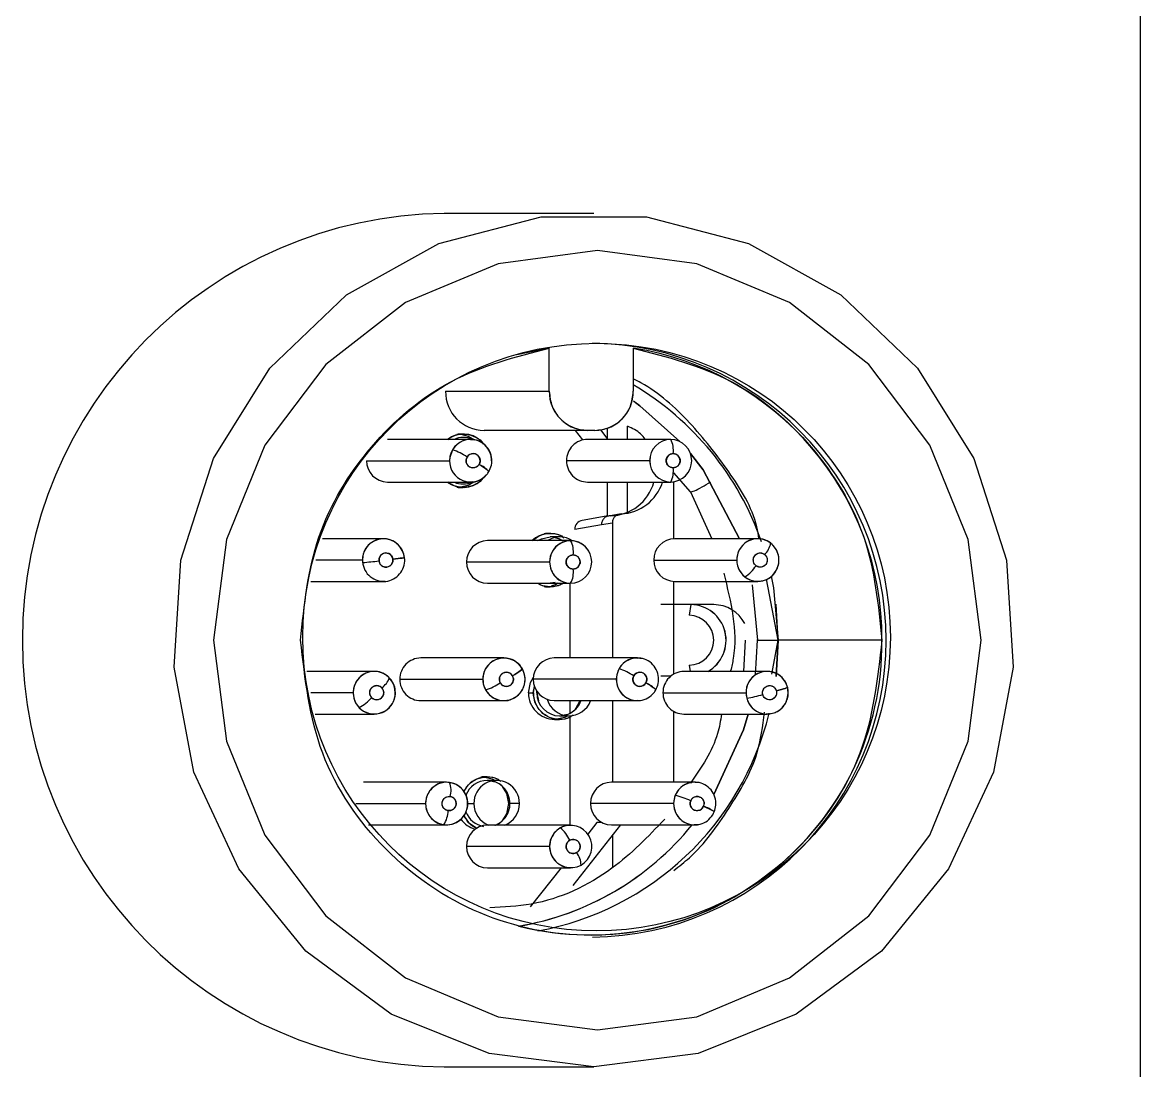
# Model space of a CAD drawing. Header units: millimetres. Extents: x 10 to 584, y 10 to 410.
# Drawn here: x 259.725 to 260.773, y 77.19 to 78.172 of the extents above; entities that cross this region are included whole.
import ezdxf

# ---------------------------------------------------------------- set-up
doc = ezdxf.new("R2010")
doc.units = ezdxf.units.MM

msp = doc.modelspace()

# ---------------------------------------------------------------- linework, layer by layer
at = {"color": 7, "linetype": 'Continuous', "lineweight": 25}
for p, q in [((260.77311, 77.04991), (260.77311, 79.47006)), ((260.26047, 77.99332), (260.12039, 77.99332)), ((260.21881, 77.86708), (260.18829, 77.86072)), ((260.21446, 77.86708), (260.21881, 77.86708)), ((260.21881, 77.82665), (260.21881, 77.86708)), ((260.2976, 77.86708), (260.2976, 77.82665)), ((260.12157, 77.82665), (260.21881, 77.82665)), ((260.13229, 77.78655), (260.13351, 77.78659)), ((260.13814, 77.78659), (260.13351, 77.78659)), ((260.25492, 77.78998), (260.15768, 77.78998)), ((260.24306, 77.78998), (260.25012, 77.78103)), ((260.26149, 77.78998), (260.25492, 77.78998)), ((260.27399, 77.78159), (260.26703, 77.79042)), ((260.14511, 77.78159), (260.06721, 77.78159)), ((260.15659, 77.77813), (260.1556, 77.77921)), ((260.33263, 77.78159), (260.25472, 77.78159)), ((260.04751, 77.76159), (260.12542, 77.76159)), ((260.31293, 77.76159), (260.23502, 77.76159)), ((260.06721, 77.74159), (260.14511, 77.74159)), ((260.1556, 77.74396), (260.15734, 77.74593)), ((260.25472, 77.74159), (260.33263, 77.74159)), ((260.3512, 77.73236), (260.33572, 77.75033)), ((260.33572, 77.68846), (260.33572, 77.74183)), ((260.13351, 77.73659), (260.1323, 77.73662)), ((260.13351, 77.73659), (260.13814, 77.73659)), ((260.3512, 77.73236), (260.37127, 77.68847)), ((260.27229, 77.70946), (260.2498, 77.70569)), ((260.27484, 77.70989), (260.27229, 77.70946)), ((260.28617, 77.71176), (260.27605, 77.70999)), ((260.26767, 77.70132), (260.24276, 77.69714)), ((260.27795, 77.70309), (260.26767, 77.70132)), ((260.27795, 77.70309), (260.27795, 77.57665)), ((260.06345, 77.68847), (260.00635, 77.68847)), ((260.21397, 77.69344), (260.21518, 77.69347)), ((260.21981, 77.69347), (260.21518, 77.69347)), ((260.22872, 77.69014), (260.21981, 77.69014)), ((260.41429, 77.68847), (260.33638, 77.68847)), ((260.23887, 77.68665), (260.16096, 77.68665)), ((260.04375, 77.66847), (260.00002, 77.66847)), ((260.31669, 77.66847), (260.3946, 77.66847)), ((260.39463, 77.66847), (260.3946, 77.66847)), ((260.14126, 77.66665), (260.21918, 77.66665)), ((259.99527, 77.64847), (260.06345, 77.64847)), ((260.05942, 77.6489), (260.06509, 77.64854)), ((260.16096, 77.64665), (260.23887, 77.64665)), ((260.22426, 77.64728), (260.21981, 77.6468)), ((260.23801, 77.64665), (260.23801, 77.57665)), ((260.33572, 77.56169), (260.33572, 77.64848)), ((260.33638, 77.64847), (260.41429, 77.64847)), ((260.43334, 77.59332), (260.42258, 77.6506)), ((260.21518, 77.64347), (260.21398, 77.6435)), ((260.21518, 77.64347), (260.21981, 77.64347)), ((260.40911, 77.64519), (260.41403, 77.59332)), ((260.34478, 77.62665), (260.32336, 77.62665)), ((260.37305, 77.62665), (260.34478, 77.62665)), ((260.35164, 77.62665), (260.3499, 77.61665)), ((260.43334, 77.59332), (260.43137, 77.62721)), ((260.40245, 77.59332), (260.4009, 77.56409)), ((260.4121, 77.56076), (260.41403, 77.59332)), ((260.41403, 77.59332), (260.41324, 77.59332)), ((260.41403, 77.59332), (260.43334, 77.59332)), ((260.42734, 77.56142), (260.43334, 77.59332)), ((260.43342, 77.59332), (260.43137, 77.55939)), ((260.43137, 77.55942), (260.43334, 77.59332)), ((260.53067, 77.59332), (260.43342, 77.59332)), ((260.17633, 77.57665), (260.09842, 77.57665)), ((260.17786, 77.5764), (260.17635, 77.57665)), ((260.30141, 77.57665), (260.22351, 77.57665)), ((260.05475, 77.56409), (259.99146, 77.56409)), ((260.42299, 77.56409), (260.34508, 77.56409)), ((260.3499, 77.56998), (260.35092, 77.56409)), ((260.42523, 77.56386), (260.42348, 77.56409)), ((260.07872, 77.55665), (260.15663, 77.55665)), ((260.28172, 77.55665), (260.20381, 77.55665)), ((260.32336, 77.55998), (260.33312, 77.55998)), ((260.03505, 77.54409), (259.99538, 77.54409)), ((260.03505, 77.54409), (260.03525, 77.54409)), ((260.19926, 77.54409), (260.20389, 77.54409)), ((260.20463, 77.55019), (260.20389, 77.54409)), ((260.20389, 77.54409), (260.20502, 77.54987)), ((260.20717, 77.54409), (260.20723, 77.5457)), ((260.20748, 77.54567), (260.20717, 77.54409)), ((260.20717, 77.54409), (260.20817, 77.54409)), ((260.20717, 77.54409), (260.20868, 77.53641)), ((260.32539, 77.54409), (260.4033, 77.54409)), ((260.09842, 77.53665), (260.17633, 77.53665)), ((260.22351, 77.53665), (260.30141, 77.53665)), ((260.23801, 77.53665), (260.23801, 77.52499)), ((260.27795, 77.53665), (260.27795, 77.46019)), ((259.9993, 77.52409), (260.05475, 77.52409)), ((260.22851, 77.52243), (260.23742, 77.52243)), ((260.23801, 77.52104), (260.23801, 77.41999)), ((260.33572, 77.46019), (260.33572, 77.5265)), ((260.34508, 77.52409), (260.42299, 77.52409)), ((260.22388, 77.5191), (260.22851, 77.5191)), ((260.12264, 77.46019), (260.04472, 77.46019)), ((260.12583, 77.45975), (260.12151, 77.46016)), ((260.15482, 77.46517), (260.15599, 77.46519)), ((260.16062, 77.46519), (260.15599, 77.46519)), ((260.16954, 77.46186), (260.16062, 77.46186)), ((260.35511, 77.46019), (260.2772, 77.46019)), ((260.03757, 77.44019), (260.10294, 77.44019)), ((260.1032, 77.44019), (260.10294, 77.44019)), ((260.14233, 77.44019), (260.1482, 77.44019)), ((260.18196, 77.44019), (260.18061, 77.44019)), ((260.19087, 77.44019), (260.18196, 77.44019)), ((260.33541, 77.44019), (260.2575, 77.44019)), ((260.04931, 77.42019), (260.12264, 77.42019)), ((260.23887, 77.41999), (260.16096, 77.41999)), ((260.24116, 77.3634), (260.28593, 77.42019)), ((260.26345, 77.4225), (260.25488, 77.41164)), ((260.268, 77.4225), (260.26345, 77.4225)), ((260.2772, 77.42019), (260.35511, 77.42019)), ((260.27795, 77.41006), (260.27795, 77.37986)), ((260.21918, 77.39999), (260.14126, 77.39999)), ((260.16096, 77.37998), (260.23887, 77.37998)), ((260.22992, 77.37998), (260.20102, 77.34332)), ((260.12039, 77.19332), (260.26047, 77.19332))]:
    msp.add_line(p, q, dxfattribs=at)
at = {"color": 59, "linetype": 'Continuous', "lineweight": 25}
for p, q in [((260.29225, 77.78159), (260.29225, 77.79391)), ((260.27305, 77.79191), (260.27305, 77.78279)), ((260.27305, 77.74159), (260.27305, 77.70959)), ((260.29225, 77.71332), (260.29225, 77.74159)), ((260.23821, 77.64665), (260.23821, 77.57665)), ((260.23821, 77.53665), (260.23821, 77.52512)), ((260.23821, 77.52111), (260.23821, 77.41999))]:
    msp.add_line(p, q, dxfattribs=at)
at = {"color": 7, "linetype": 'Continuous', "lineweight": 25, "flags": 128}
for points in [[(260.26047, 77.19332), (260.1625, 77.20589), (260.07069, 77.2428), (259.99081, 77.30173), (259.92787, 77.37899), (259.88582, 77.46971), (259.86732, 77.5682), (259.87352, 77.66827), (259.90403, 77.76363), (259.95695, 77.84829), (260.02893, 77.91693), (260.11545, 77.96523), (260.2111, 77.99016), (260.30984, 77.99016), (260.40548, 77.96523), (260.49201, 77.91693), (260.56399, 77.84829), (260.6169, 77.76363), (260.64741, 77.66827), (260.65361, 77.5682), (260.63511, 77.46971), (260.59307, 77.37899), (260.53013, 77.30173), (260.45024, 77.2428), (260.35843, 77.20589), (260.26047, 77.19332)], [(260.62375, 77.59332), (260.61149, 77.68788), (260.57554, 77.776), (260.51836, 77.85167), (260.44384, 77.90973), (260.35707, 77.94623), (260.26394, 77.95868), (260.17081, 77.94623), (260.08404, 77.90973), (260.00952, 77.85167), (259.95234, 77.776), (259.91639, 77.68788), (259.90413, 77.59332), (259.91639, 77.49875), (259.95234, 77.41064), (260.00952, 77.33497), (260.08404, 77.27691), (260.17081, 77.24041), (260.26394, 77.22796), (260.35707, 77.24041), (260.44384, 77.27691), (260.51836, 77.33497), (260.57554, 77.41064), (260.61149, 77.49875), (260.62375, 77.59332)], [(260.34127, 77.77956), (260.30375, 77.8131), (260.29777, 77.81739)], [(260.29796, 77.81725), (260.30375, 77.8131), (260.34127, 77.77956)], [(260.13608, 77.78645), (260.14293, 77.78468), (260.14881, 77.78117)], [(260.12823, 77.77189), (260.12564, 77.76454), (260.12542, 77.76159)], [(260.35121, 77.76822), (260.36293, 77.753), (260.39708, 77.68847)], [(260.39708, 77.68847), (260.36293, 77.753), (260.35121, 77.76822)], [(260.15306, 77.75815), (260.15521, 77.75681), (260.15719, 77.75552), (260.15892, 77.75434), (260.16034, 77.7533), (260.16139, 77.75244), (260.16203, 77.75181), (260.16223, 77.75142), (260.162, 77.75128)], [(260.14814, 77.74148), (260.14293, 77.73849), (260.13568, 77.73668)], [(260.2082, 77.68665), (260.21164, 77.68849), (260.21981, 77.69014)], [(260.22426, 77.68966), (260.22797, 77.68849), (260.23141, 77.68665)], [(260.07229, 77.66924), (260.07479, 77.66954), (260.0771, 77.66983), (260.07914, 77.67009), (260.08083, 77.67033), (260.0821, 77.67052), (260.08291, 77.67066), (260.08321, 77.67075), (260.08301, 77.67078)], [(260.08301, 77.67078), (260.08321, 77.67075), (260.08291, 77.67066), (260.0821, 77.67052), (260.08083, 77.67033), (260.07914, 77.67009), (260.0771, 77.66983), (260.07479, 77.66954), (260.07229, 77.66924)], [(260.22719, 77.64665), (260.2246, 77.64537), (260.22096, 77.64417)], [(260.42693, 77.65335), (260.42911, 77.64236), (260.43342, 77.59332)], [(260.19338, 77.56665), (260.19362, 77.56652), (260.1934, 77.56614), (260.19275, 77.56553), (260.19169, 77.5647), (260.19026, 77.56369), (260.1885, 77.56254), (260.1865, 77.56128), (260.18433, 77.55998)], [(260.18433, 77.55998), (260.1865, 77.56128), (260.1885, 77.56254), (260.19026, 77.56369), (260.19169, 77.5647), (260.19275, 77.56553), (260.1934, 77.56614), (260.19362, 77.56652), (260.19338, 77.56665)], [(260.19926, 77.54409), (260.20113, 77.55366), (260.20392, 77.55874)], [(260.30942, 77.55332), (260.31159, 77.55202), (260.31359, 77.55077), (260.31534, 77.54961), (260.31678, 77.5486), (260.31784, 77.54777), (260.31849, 77.54716), (260.31871, 77.54678), (260.31847, 77.54665)], [(260.43166, 77.54579), (260.43409, 77.54645), (260.43634, 77.54709), (260.43832, 77.54768), (260.43996, 77.54819), (260.44119, 77.54862), (260.44196, 77.54893), (260.44225, 77.54912), (260.44204, 77.54919)], [(260.44204, 77.54919), (260.44225, 77.54912), (260.44196, 77.54893), (260.44119, 77.54862), (260.43996, 77.54819), (260.43832, 77.54768), (260.43634, 77.54709), (260.43409, 77.54645), (260.43166, 77.54579)], [(260.24738, 77.53665), (260.24662, 77.53453), (260.24235, 77.52757)], [(260.23616, 77.52243), (260.2333, 77.521), (260.22604, 77.51919)], [(260.37295, 77.44866), (260.40094, 77.50937), (260.4052, 77.52409)], [(260.4052, 77.52409), (260.40094, 77.50937), (260.37295, 77.44866)], [(260.15856, 77.46506), (260.16541, 77.46329), (260.16807, 77.46197)], [(260.17481, 77.45631), (260.17874, 77.44976), (260.18061, 77.44019)], [(260.18061, 77.44019), (260.17874, 77.43063), (260.17447, 77.42367)], [(260.36347, 77.4376), (260.36579, 77.43659), (260.36792, 77.43562), (260.3698, 77.43472), (260.37135, 77.43394), (260.3725, 77.43329), (260.37322, 77.43281), (260.37347, 77.43252), (260.37325, 77.43242)], [(260.13878, 77.42866), (260.14321, 77.42252), (260.15094, 77.4172)]]:
    msp.add_lwpolyline(points, dxfattribs=at)
at = {"color": 7, "linetype": 'Continuous', "lineweight": 25}
msp.add_circle((260.26313, 77.59624), 0.27541, dxfattribs=at)
for centre, radius, start, end in [((260.12499, 77.59332), 0.40003, 90.65927, 269.34073), ((260.2562, 77.59332), 0.27835, 270.63987, 89.36013), ((260.25534, 77.595), 0.27533, 359.64846, 81.1719), ((260.15796, 77.82638), 0.03639, 179.56598, 269.55185), ((260.25521, 77.82638), 0.03639, 179.56598, 269.55185), ((260.2612, 77.82638), 0.03639, 270.44815, 0.43402), ((260.15709, 77.59515), 0.27597, 19.15156, 59.3941), ((260.13814, 77.76223), 0.02435, 47.41816, 127.35424), ((260.14511, 77.76184), 0.01969, 1.2442, 180.72126), ((260.14515, 77.76188), 0.01966, 359.15043, 149.39823), ((260.25487, 77.76174), 0.01985, 90.43662, 180.44091), ((260.33287, 77.76159), 0.02, 90.70152, 269.29848), ((260.33278, 77.76174), 0.01985, 90.43988, 180.43187), ((260.31399, 77.77148), 0.0212, 351.23019, 28.46323), ((260.33238, 77.76159), 0.02, 270.7073, 89.2927), ((260.06736, 77.76144), 0.01985, 179.56813, 269.56012), ((260.14508, 77.76128), 0.01966, 179.10526, 318.41132), ((260.10803, 77.71513), 0.06025, 55.90961, 70.4113), ((260.14741, 77.76155), 0.00659, 148.27933, 328.94912), ((260.14745, 77.76162), 0.00659, 328.27933, 148.94912), ((260.25487, 77.76143), 0.01985, 179.55909, 269.56338), ((260.33278, 77.76144), 0.01985, 179.56813, 269.56012), ((260.33502, 77.76159), 0.00667, 90.69037, 269.30963), ((260.33486, 77.76159), 0.00667, 270.69037, 89.30963), ((260.14145, 77.73293), 0.02776, 41.59591, 65.29527), ((260.31402, 77.75169), 0.02117, 331.5163, 8.78452), ((260.13815, 77.76093), 0.02434, 232.61959, 312.60735), ((260.14509, 77.76115), 0.01956, 263.68594, 314.57194), ((260.25127, 77.6973), 0.00851, 99.94046, 181.08008), ((260.06342, 77.66871), 0.0197, 6.03738, 187.41133), ((260.06344, 77.66872), 0.01969, 3.79384, 180.74207), ((260.2198, 77.66914), 0.02433, 61.33907, 133.95464), ((260.22872, 77.66904), 0.02109, 56.1247, 123.38809), ((260.33654, 77.66861), 0.01986, 90.46267, 180.42046), ((260.41429, 77.66871), 0.0197, 359.2873, 180.7127), ((260.16112, 77.6668), 0.01986, 90.46372, 180.42519), ((260.23912, 77.66665), 0.02, 90.71076, 269.28924), ((260.23887, 77.66689), 0.0197, 359.2873, 180.7127), ((260.22026, 77.67655), 0.02118, 351.2109, 28.48252), ((260.23862, 77.66665), 0.02, 270.71076, 89.28924), ((260.40928, 77.68669), 0.0172, 311.22181, 352.06747), ((260.06356, 77.66828), 0.01981, 179.46186, 270.97484), ((260.02382, 77.94405), 0.27861, 274.13066, 277.30521), ((260.06576, 77.66855), 0.00657, 6.03659, 187.41144), ((260.06577, 77.66839), 0.00657, 186.03723, 7.4108), ((260.24127, 77.66665), 0.00667, 90.70192, 269.29808), ((260.24111, 77.66665), 0.00667, 270.68459, 89.31541), ((260.33654, 77.66832), 0.01985, 179.56813, 269.56012), ((260.41429, 77.66823), 0.0197, 179.29109, 0.70891), ((260.16111, 77.6665), 0.01985, 179.56816, 269.55431), ((260.23902, 77.6665), 0.01985, 179.5567, 269.56577), ((260.22026, 77.65675), 0.02118, 331.51748, 8.7891), ((260.38251, 77.6823), 0.03565, 303.67168, 327.59231), ((260.21981, 77.66778), 0.02431, 240.38396, 298.67379), ((260.3512, 77.59327), 0.03339, 299.08629, 89.24808), ((260.35112, 77.59325), 0.0334, 299.20945, 89.12492), ((260.37294, 77.59387), 0.03278, 27.5383, 89.80731), ((260.34961, 77.59332), 0.02334, 270.70932, 89.29068), ((260.25724, 77.5905), 0.27344, 255.86052, 0.59078), ((260.09857, 77.5568), 0.01985, 90.43662, 180.44091), ((260.17627, 77.55676), 0.01977, 30.03433, 210.73505), ((260.17629, 77.55694), 0.01967, 19.18043, 180.83349), ((260.22366, 77.5568), 0.01985, 90.43988, 180.43187), ((260.30153, 77.55683), 0.01981, 85.06888, 180.51495), ((260.30144, 77.55704), 0.0196, 80.71151, 150.64651), ((260.0549, 77.54424), 0.01985, 90.44569, 180.43184), ((260.05452, 77.54421), 0.01993, 359.65911, 73.78114), ((260.17639, 77.55655), 0.01977, 210.03433, 30.73505), ((260.17862, 77.55669), 0.00659, 30.03181, 210.73466), ((260.30163, 77.55662), 0.01997, 149.86073, 270.05392), ((260.26414, 77.50777), 0.06225, 57.0028, 71.05082), ((260.30375, 77.55669), 0.00659, 329.25287, 149.97192), ((260.34523, 77.54425), 0.01985, 90.43423, 180.4433), ((260.42294, 77.54431), 0.01972, 36.12892, 195.62107), ((260.42299, 77.54434), 0.0197, 359.29666, 180.70334), ((260.05475, 77.54409), 0.01984, 224.6657, 44.70963), ((260.05217, 77.56342), 0.01753, 303.20738, 342.17293), ((260.09857, 77.5565), 0.01985, 179.55909, 269.56338), ((260.17641, 77.55644), 0.01978, 179.39071, 275.57082), ((260.13907, 77.60549), 0.06221, 288.9446, 303.00177), ((260.17866, 77.55662), 0.00659, 210.03181, 30.73466), ((260.22366, 77.5565), 0.01985, 179.56813, 269.56012), ((260.3015, 77.55644), 0.01978, 179.39397, 274.59615), ((260.30371, 77.55662), 0.00659, 149.25287, 329.97192), ((260.29796, 77.52736), 0.02837, 43.04847, 66.18555), ((260.05475, 77.54385), 0.0197, 179.29666, 0.70334), ((260.05706, 77.5441), 0.00662, 44.67863, 224.71301), ((260.05707, 77.54409), 0.00662, 224.69468, 44.69696), ((260.22407, 77.54391), 0.02481, 179.56376, 269.56445), ((260.22853, 77.54379), 0.02464, 179.28113, 296.0889), ((260.22867, 77.54393), 0.0215, 179.57078, 269.56095), ((260.34523, 77.54394), 0.01985, 179.5567, 269.56577), ((260.42299, 77.54385), 0.0197, 179.29666, 0.70334), ((260.38379, 77.66307), 0.12569, 279.22723, 286.24755), ((260.02071, 77.56729), 0.04216, 298.21143, 318.65674), ((260.23742, 77.54373), 0.02126, 195.76051, 340.5421), ((260.22835, 77.54384), 0.02144, 282.44783, 340.40965), ((260.1588, 77.59047), 0.27412, 280.35977, 346.14216), ((260.12264, 77.44044), 0.0197, 359.2873, 180.7127), ((260.1224, 77.44023), 0.01999, 262.67051, 81.32374), ((260.10713, 77.45275), 0.01967, 342.37642, 21.60612), ((260.16061, 77.44072), 0.02445, 62.62722, 153.44685), ((260.16075, 77.44045), 0.02141, 90.34818, 159.37448), ((260.16953, 77.44046), 0.02134, 359.28953, 180.71047), ((260.16039, 77.44033), 0.02157, 359.63471, 77.44999), ((260.27736, 77.44034), 0.01986, 90.45791, 180.42522), ((260.35523, 77.44037), 0.01982, 88.07575, 180.5235), ((260.35517, 77.44051), 0.01968, 88.37631, 157.73493), ((260.35525, 77.44012), 0.01991, 156.79218, 277.57904), ((260.31679, 77.36922), 0.08129, 64.82136, 75.63403), ((260.12264, 77.43995), 0.0197, 179.29109, 0.70891), ((260.12488, 77.4402), 0.00666, 262.64462, 81.34645), ((260.1698, 77.44007), 0.0216, 179.66843, 248.38769), ((260.16036, 77.44007), 0.0216, 291.61231, 0.33157), ((260.16928, 77.44006), 0.02159, 291.60177, 0.34211), ((260.27735, 77.44004), 0.01985, 179.56813, 269.56012), ((260.35518, 77.43998), 0.01977, 179.37436, 277.85476), ((260.3574, 77.44014), 0.00658, 156.30743, 337.28858), ((260.35744, 77.44024), 0.00658, 336.31489, 157.28112), ((260.35266, 77.40414), 0.03516, 53.72075, 72.09738), ((260.10093, 77.43363), 0.02309, 325.02662, 359.90821), ((260.16079, 77.43996), 0.02145, 200.46086, 260.01692), ((260.15611, 77.43978), 0.0246, 215.42413, 254.01011), ((260.16111, 77.40014), 0.01985, 90.43988, 180.43187), ((260.14569, 77.58805), 0.26649, 279.56248, 320.95866), ((260.14569, 77.58805), 0.26649, 279.58871, 320.95855), ((260.23898, 77.40005), 0.01993, 119.48892, 298.76789), ((260.23902, 77.40014), 0.01985, 90.43423, 180.4433), ((260.23876, 77.39992), 0.01993, 299.48892, 118.76789), ((260.20961, 77.39346), 0.03091, 23.50599, 50.73448), ((260.24122, 77.40001), 0.00664, 119.49885, 298.75183), ((260.24115, 77.39996), 0.00664, 299.50596, 118.74471), ((260.16112, 77.39984), 0.01986, 179.57478, 269.54209), ((260.23903, 77.39983), 0.01985, 179.56335, 269.54773), ((260.23119, 77.3829), 0.01739, 358.92719, 40.43763)]:
    msp.add_arc(centre, radius, start, end, dxfattribs=at)
for centre, start_param, end_param in [((260.27583, 77.75334), 3.1472912, 4.4377866), ((260.28451, 77.75509), 3.1803685, 4.3956884)]:
    msp.add_ellipse(centre, major_axis=(0, 0.04336), ratio=0.9842078, start_param=start_param, end_param=end_param, dxfattribs=at)
for points, knots in [([(259.98574, 77.59332), (259.9891, 77.62622), (259.99582, 77.69202), (260.04815, 77.77771), (260.12408, 77.84268), (260.18724, 77.85894), (260.21881, 77.86708)], [0, 0, 0, 0, 0.25000568, 0.50000086, 0.75000061, 1, 1, 1, 1]), ([(260.2976, 77.86708), (260.32917, 77.85894), (260.39233, 77.84268), (260.46825, 77.77771), (260.52058, 77.69202), (260.52731, 77.62622), (260.53067, 77.59332)], [0, 0, 0, 0, 0.2499994, 0.4999989, 0.7499943, 1, 1, 1, 1]), ([(260.41553, 77.68814), (260.4149, 77.69193), (260.41111, 77.7149), (260.38733, 77.75237), (260.35161, 77.79811), (260.31982, 77.82704), (260.3, 77.83719), (260.2976, 77.83842)], [0, 0, 0, 0, 0.0585585, 0.3542919, 0.6562998, 0.9583095, 1, 1, 1, 1]), ([(260.21881, 77.82665), (260.21935, 77.82185), (260.22044, 77.81224), (260.22879, 77.80012), (260.24073, 77.79164), (260.25019, 77.79054), (260.25492, 77.78998)], [0, 0, 0, 0, 0.2499842, 0.5000118, 0.7499968, 1, 1, 1, 1]), ([(260.26149, 77.78998), (260.26622, 77.79054), (260.27568, 77.79164), (260.28762, 77.80012), (260.29597, 77.81224), (260.29705, 77.82185), (260.2976, 77.82665)], [0, 0, 0, 0, 0.2500032, 0.4999882, 0.7500158, 1, 1, 1, 1]), ([(260.3088, 77.78159), (260.30742, 77.78336), (260.30309, 77.78893), (260.29664, 77.79189), (260.29225, 77.79391)], [0, 0, 0, 0, 0.31909742, 1, 1, 1, 1]), ([(260.12415, 77.78159), (260.12562, 77.78272), (260.12966, 77.78584), (260.13824, 77.78718), (260.14764, 77.7852), (260.15436, 77.78139), (260.15648, 77.7779), (260.15691, 77.77719)], [0, 0, 0, 0, 0.14932021, 0.41060149, 0.67188731, 0.93317473, 1, 1, 1, 1]), ([(260.14698, 77.78115), (260.14676, 77.7813), (260.14425, 77.78307), (260.13813, 77.78343), (260.13233, 77.78306), (260.12996, 77.78159), (260.12995, 77.78159)], [0, 0, 0, 0, 0.0463055, 0.5222924, 0.9982698, 1, 1, 1, 1]), ([(260.16222, 77.75136), (260.16315, 77.75335), (260.16515, 77.75762), (260.16518, 77.76506), (260.16251, 77.7723), (260.15728, 77.77796), (260.15107, 77.78125), (260.14683, 77.78126), (260.14512, 77.78127)], [0, 0, 0, 0, 0.1562032, 0.3352404, 0.5162055, 0.6977467, 0.8787644, 1, 1, 1, 1]), ([(260.15306, 77.75815), (260.15253, 77.75745), (260.15148, 77.75605), (260.14944, 77.75515), (260.14777, 77.75487), (260.14604, 77.75494), (260.14439, 77.75558), (260.14299, 77.75659), (260.14183, 77.75789), (260.1411, 77.75952), (260.14082, 77.76124), (260.14087, 77.763), (260.14143, 77.76421), (260.1418, 77.76502)], [0, 0, 0, 0, 0.1252338, 0.2493158, 0.3118738, 0.3723403, 0.4995394, 0.562078, 0.6226212, 0.7498038, 0.8113135, 0.8730556, 1, 1, 1, 1]), ([(260.1418, 77.76502), (260.14233, 77.76572), (260.14338, 77.76712), (260.14542, 77.76802), (260.14709, 77.76831), (260.14882, 77.76823), (260.15047, 77.76759), (260.15187, 77.76658), (260.15304, 77.76529), (260.15377, 77.76366), (260.15404, 77.76194), (260.15399, 77.76017), (260.15343, 77.75897), (260.15306, 77.75815)], [0, 0, 0, 0, 0.125237, 0.2493221, 0.3119742, 0.3724423, 0.4995564, 0.562208, 0.6226123, 0.7497981, 0.8114985, 0.8730524, 1, 1, 1, 1]), ([(260.33494, 77.75492), (260.33408, 77.75502), (260.33236, 77.75521), (260.33054, 77.75652), (260.32944, 77.75783), (260.32862, 77.75938), (260.32831, 77.76114), (260.32844, 77.76288), (260.32893, 77.76456), (260.32993, 77.76603), (260.33124, 77.76717), (260.33276, 77.76802), (260.33406, 77.76816), (260.33494, 77.76825)], [0, 0, 0, 0, 0.1252405, 0.2493042, 0.3119673, 0.3723884, 0.4996268, 0.562106, 0.6226658, 0.7497747, 0.8114042, 0.8730473, 1, 1, 1, 1]), ([(260.33494, 77.76825), (260.33581, 77.76815), (260.33753, 77.76796), (260.33934, 77.76665), (260.34044, 77.76534), (260.34126, 77.7638), (260.34158, 77.76203), (260.34144, 77.76029), (260.34095, 77.75861), (260.33995, 77.75714), (260.33864, 77.75601), (260.33712, 77.75516), (260.33582, 77.75501), (260.33494, 77.75492)], [0, 0, 0, 0, 0.1252524, 0.249328, 0.3118461, 0.3724404, 0.4995041, 0.562179, 0.6225597, 0.7498386, 0.8113577, 0.8730066, 1, 1, 1, 1]), ([(260.14511, 77.7419), (260.14592, 77.74181), (260.14923, 77.74145), (260.15486, 77.74375), (260.15969, 77.74751), (260.16164, 77.75048), (260.16222, 77.75136)], [0, 0, 0, 0, 0.1193841, 0.4830714, 0.8457426, 1, 1, 1, 1]), ([(260.1567, 77.74565), (260.15633, 77.74506), (260.15426, 77.7417), (260.14763, 77.73798), (260.13825, 77.73599), (260.12966, 77.73733), (260.12562, 77.74045), (260.12415, 77.74159)], [0, 0, 0, 0, 0.0568056, 0.3208818, 0.5849563, 0.8490263, 1, 1, 1, 1]), ([(260.12995, 77.74159), (260.12996, 77.74158), (260.13217, 77.73987), (260.13821, 77.73985), (260.14428, 77.74011), (260.14682, 77.74191), (260.14707, 77.74208)], [0, 0, 0, 0, 0.0018445, 0.4749128, 0.9479905, 1, 1, 1, 1]), ([(260.27605, 77.70999), (260.27494, 77.70985), (260.27273, 77.70958), (260.26996, 77.70758), (260.26803, 77.70472), (260.26779, 77.70246), (260.26767, 77.70132)], [0, 0, 0, 0, 0.250032, 0.4999699, 0.7500247, 1, 1, 1, 1]), ([(260.28617, 77.71176), (260.28521, 77.71163), (260.2833, 77.71136), (260.28079, 77.70977), (260.27894, 77.70749), (260.27806, 77.70511), (260.27797, 77.70361), (260.27795, 77.70309)], [0, 0, 0, 0, 0.2199892, 0.4401342, 0.6604806, 0.8806629, 1, 1, 1, 1]), ([(260.08317, 77.67073), (260.08271, 77.67292), (260.08173, 77.67758), (260.07717, 77.68353), (260.07077, 77.68768), (260.06585, 77.68822), (260.06351, 77.68847)], [0, 0, 0, 0, 0.2306788, 0.491055, 0.7572841, 1, 1, 1, 1]), ([(260.20314, 77.68665), (260.20546, 77.68851), (260.21032, 77.69241), (260.21977, 77.69396), (260.22778, 77.6929), (260.23143, 77.69015), (260.23249, 77.68936)], [0, 0, 0, 0, 0.2736596, 0.5753368, 0.8770089, 1, 1, 1, 1]), ([(260.23068, 77.68665), (260.22982, 77.68736), (260.22796, 77.68887), (260.22558, 77.6891), (260.2243, 77.68923)], [0, 0, 0, 0, 0.46534639, 1, 1, 1, 1]), ([(260.42632, 77.68431), (260.42475, 77.68534), (260.42119, 77.68767), (260.41503, 77.68879), (260.40877, 77.68798), (260.40315, 77.68539), (260.39841, 77.6809), (260.39535, 77.6751), (260.3943, 77.66893), (260.39513, 77.66257), (260.39776, 77.65681), (260.40089, 77.65391), (260.40227, 77.65263)], [0, 0, 0, 0, 0.09042736, 0.20476196, 0.29518392, 0.39487294, 0.50000323, 0.60510141, 0.70478948, 0.79521474, 0.90958616, 1, 1, 1, 1]), ([(260.42663, 77.68403), (260.42502, 77.68516), (260.42244, 77.68695), (260.4181, 77.68824), (260.41561, 77.68839), (260.41429, 77.68847)], [0, 0, 0, 0, 0.441226, 0.7053325, 1, 1, 1, 1]), ([(260.4143, 77.64847), (260.41641, 77.64867), (260.42062, 77.64907), (260.42614, 77.65208), (260.43024, 77.65617), (260.43298, 77.66104), (260.43441, 77.66676), (260.43396, 77.67323), (260.43137, 77.67952), (260.42817, 77.68257), (260.42663, 77.68403)], [0, 0, 0, 0, 0.12911297, 0.25651179, 0.37490433, 0.47962643, 0.5953559, 0.73061651, 0.87037278, 1, 1, 1, 1]), ([(260.05924, 77.6677), (260.05924, 77.66858), (260.05923, 77.67034), (260.0603, 77.67232), (260.06146, 77.67358), (260.06287, 77.67459), (260.06456, 77.67511), (260.06628, 77.67518), (260.06798, 77.67487), (260.06954, 77.67404), (260.07079, 77.67285), (260.0718, 77.67141), (260.07209, 77.67011), (260.07229, 77.66924)], [0, 0, 0, 0, 0.1251219, 0.2492772, 0.311762, 0.3722926, 0.4995235, 0.5620944, 0.6225611, 0.7497808, 0.8114142, 0.8730373, 1, 1, 1, 1]), ([(260.07229, 77.66924), (260.07229, 77.66836), (260.0723, 77.6666), (260.07122, 77.66462), (260.07007, 77.66336), (260.06865, 77.66235), (260.06697, 77.66183), (260.06525, 77.66176), (260.06355, 77.66207), (260.06199, 77.6629), (260.06074, 77.6641), (260.05972, 77.66553), (260.05944, 77.66683), (260.05924, 77.6677)], [0, 0, 0, 0, 0.1253046, 0.2492837, 0.3119679, 0.3723858, 0.4996095, 0.5621769, 0.6226402, 0.7497695, 0.8113995, 0.873073, 1, 1, 1, 1]), ([(260.06208, 77.64877), (260.06263, 77.64865), (260.06562, 77.64802), (260.07124, 77.64969), (260.0776, 77.6537), (260.08198, 77.66), (260.08352, 77.66606), (260.08329, 77.66966), (260.08322, 77.67075)], [0, 0, 0, 0, 0.0480091, 0.2627891, 0.4765734, 0.6904823, 0.9055817, 1, 1, 1, 1]), ([(260.24119, 77.65999), (260.24032, 77.66008), (260.2386, 77.66028), (260.23679, 77.66159), (260.23568, 77.6629), (260.23486, 77.66444), (260.23455, 77.6662), (260.23468, 77.66795), (260.23518, 77.66962), (260.23618, 77.6711), (260.23749, 77.67223), (260.23901, 77.67308), (260.24031, 77.67322), (260.24119, 77.67332)], [0, 0, 0, 0, 0.1251725, 0.2492601, 0.3118448, 0.3724449, 0.4995209, 0.5622018, 0.6226152, 0.7499064, 0.8114314, 0.8730863, 1, 1, 1, 1]), ([(260.24119, 77.67332), (260.24205, 77.67322), (260.24377, 77.67302), (260.24558, 77.67171), (260.24669, 77.6704), (260.24751, 77.66886), (260.24783, 77.6671), (260.24769, 77.66536), (260.2472, 77.66367), (260.24619, 77.66221), (260.24489, 77.66107), (260.24337, 77.66022), (260.24206, 77.66008), (260.24119, 77.65999)], [0, 0, 0, 0, 0.1252319, 0.2492872, 0.3120063, 0.3724233, 0.499653, 0.562136, 0.6226916, 0.7497918, 0.8114171, 0.8730559, 1, 1, 1, 1]), ([(260.4126, 77.66319), (260.41198, 77.66381), (260.41073, 77.66503), (260.41008, 77.66719), (260.41, 77.66891), (260.41027, 77.67064), (260.41108, 77.67223), (260.41224, 77.67353), (260.41364, 77.67455), (260.41531, 77.6751), (260.41703, 77.67518), (260.41875, 77.67492), (260.41987, 77.67422), (260.42062, 77.67375)], [0, 0, 0, 0, 0.1251558, 0.2492434, 0.3117479, 0.3722905, 0.4995783, 0.562152, 0.6226081, 0.7497591, 0.8113837, 0.8729545, 1, 1, 1, 1]), ([(260.4126, 77.66319), (260.41214, 77.66362), (260.4111, 77.66458), (260.41022, 77.6665), (260.40995, 77.66862), (260.41029, 77.67068), (260.41131, 77.67262), (260.4129, 77.67411), (260.41477, 77.67497), (260.41686, 77.67524), (260.41891, 77.67487), (260.42009, 77.67409), (260.42062, 77.67375)], [0, 0, 0, 0, 0.09027381, 0.20475619, 0.29505151, 0.39479196, 0.50001399, 0.60505565, 0.70476698, 0.79518806, 0.90951537, 1, 1, 1, 1]), ([(260.42062, 77.67375), (260.42108, 77.67332), (260.42212, 77.67236), (260.423, 77.67044), (260.42327, 77.66832), (260.42292, 77.66626), (260.42191, 77.66432), (260.42032, 77.66283), (260.41845, 77.66197), (260.41636, 77.6617), (260.41431, 77.66207), (260.41312, 77.66285), (260.4126, 77.66319)], [0, 0, 0, 0, 0.0904165, 0.2047317, 0.2952103, 0.3949577, 0.4999748, 0.6050177, 0.704736, 0.7951633, 0.9095907, 1, 1, 1, 1]), ([(260.42062, 77.67375), (260.42124, 77.67314), (260.42249, 77.67192), (260.42313, 77.66976), (260.42322, 77.66804), (260.42294, 77.6663), (260.42214, 77.66471), (260.42098, 77.66342), (260.41958, 77.66239), (260.4179, 77.66184), (260.41619, 77.66176), (260.41447, 77.66202), (260.41335, 77.66272), (260.4126, 77.66319)], [0, 0, 0, 0, 0.1251457, 0.2492015, 0.3118976, 0.3722636, 0.4995084, 0.5620742, 0.6225347, 0.7498223, 0.8113592, 0.8730506, 1, 1, 1, 1]), ([(260.23111, 77.64665), (260.2305, 77.6462), (260.22726, 77.64385), (260.21981, 77.64317), (260.21236, 77.64385), (260.20912, 77.6462), (260.2085, 77.64665)], [0, 0, 0, 0, 0.0953622, 0.4999965, 0.9046378, 1, 1, 1, 1]), ([(260.38234, 77.65605), (260.38898, 77.62929), (260.39661, 77.59857), (260.38972, 77.56856), (260.38884, 77.5647)], [0, 0, 0, 0, 0.8713335, 1, 1, 1, 1]), ([(260.40227, 77.65263), (260.40384, 77.65163), (260.40738, 77.64936), (260.4118, 77.64818), (260.41422, 77.6485), (260.41432, 77.64851)], [0, 0, 0, 0, 0.4316884, 0.9778178, 1, 1, 1, 1]), ([(260.53067, 77.59332), (260.52657, 77.55711), (260.51838, 77.48469), (260.45537, 77.39259), (260.36531, 77.33106), (260.2582, 77.30945), (260.1511, 77.33106), (260.06103, 77.39259), (259.99803, 77.48469), (259.98984, 77.55711), (259.98574, 77.59332)], [0, 0, 0, 0, 0.1249984, 0.2499982, 0.3749992, 0.5000011, 0.625001, 0.7500017, 0.8750016, 1, 1, 1, 1]), ([(260.1936, 77.56645), (260.1929, 77.56758), (260.19134, 77.57008), (260.18767, 77.57332), (260.18306, 77.57586), (260.17951, 77.57623), (260.17786, 77.5764)], [0, 0, 0, 0, 0.207043, 0.4543692, 0.7457159, 1, 1, 1, 1]), ([(260.31869, 77.54673), (260.31959, 77.54873), (260.32152, 77.55303), (260.32141, 77.56047), (260.31862, 77.56767), (260.31329, 77.57324), (260.30707, 77.57641), (260.30286, 77.57635), (260.3012, 77.57633)], [0, 0, 0, 0, 0.1566209, 0.3361097, 0.5176311, 0.6996804, 0.8811372, 1, 1, 1, 1]), ([(260.06471, 77.5613), (260.06462, 77.56137), (260.06267, 77.56289), (260.05826, 77.56403), (260.05201, 77.56422), (260.04607, 77.56243), (260.04076, 77.55868), (260.03692, 77.55338), (260.03503, 77.54741), (260.03496, 77.541), (260.03676, 77.53492), (260.03945, 77.5316), (260.04064, 77.53014)], [0, 0, 0, 0, 0.00584705, 0.1308263, 0.22965802, 0.33863257, 0.45354272, 0.56842137, 0.67737747, 0.77616492, 0.90119457, 1, 1, 1, 1]), ([(260.06914, 77.55779), (260.06838, 77.55855), (260.06675, 77.56019), (260.06353, 77.56216), (260.0595, 77.56375), (260.05645, 77.56397), (260.05483, 77.56409)], [0, 0, 0, 0, 0.20128697, 0.43333217, 0.69940364, 1, 1, 1, 1]), ([(260.17296, 77.55332), (260.17261, 77.55413), (260.17192, 77.55574), (260.17213, 77.55799), (260.17269, 77.55961), (260.1736, 77.56111), (260.17494, 77.56226), (260.1765, 77.56301), (260.17817, 77.56342), (260.17993, 77.56328), (260.18155, 77.5627), (260.18304, 77.56178), (260.18381, 77.56071), (260.18433, 77.55998)], [0, 0, 0, 0, 0.1252381, 0.2492637, 0.3119968, 0.3723382, 0.4996067, 0.5621279, 0.6226572, 0.7497647, 0.8114203, 0.8730858, 1, 1, 1, 1]), ([(260.18207, 77.53755), (260.18396, 77.5383), (260.18781, 77.53982), (260.19225, 77.5442), (260.19515, 77.54938), (260.19631, 77.55462), (260.19625, 77.56052), (260.19461, 77.56419), (260.1936, 77.56645)], [0, 0, 0, 0, 0.1700113, 0.3459669, 0.5115165, 0.6608926, 0.7919513, 1, 1, 1, 1]), ([(260.29804, 77.55998), (260.29856, 77.56069), (260.29959, 77.56211), (260.30161, 77.56305), (260.30328, 77.56337), (260.30501, 77.56332), (260.30667, 77.56271), (260.30809, 77.56172), (260.30927, 77.56045), (260.31002, 77.55883), (260.31034, 77.55712), (260.31031, 77.55535), (260.30977, 77.55414), (260.30942, 77.55332)], [0, 0, 0, 0, 0.1251399, 0.2492557, 0.3119046, 0.3723371, 0.4995702, 0.5621479, 0.6226549, 0.7498142, 0.8113326, 0.8730402, 1, 1, 1, 1]), ([(260.44221, 77.54907), (260.44173, 77.55058), (260.44065, 77.55395), (260.43702, 77.55877), (260.43233, 77.56201), (260.42811, 77.56358), (260.42602, 77.56378), (260.42523, 77.56386)], [0, 0, 0, 0, 0.1989566, 0.4435319, 0.7371049, 0.9012357, 1, 1, 1, 1]), ([(260.05467, 77.52409), (260.05643, 77.52423), (260.05998, 77.5245), (260.06491, 77.52669), (260.06902, 77.52993), (260.07224, 77.53418), (260.07443, 77.53959), (260.07488, 77.54606), (260.07319, 77.55265), (260.07046, 77.55612), (260.06914, 77.55779)], [0, 0, 0, 0, 0.1141718, 0.2296391, 0.3425141, 0.4498156, 0.5722301, 0.7153303, 0.862981, 1, 1, 1, 1]), ([(260.18433, 77.55998), (260.18468, 77.55917), (260.18537, 77.55756), (260.18516, 77.55532), (260.1846, 77.55369), (260.18369, 77.5522), (260.18234, 77.55104), (260.18079, 77.55029), (260.17911, 77.54988), (260.17736, 77.55002), (260.17574, 77.55061), (260.17425, 77.55152), (260.17348, 77.55259), (260.17296, 77.55332)], [0, 0, 0, 0, 0.1252381, 0.2492637, 0.3119968, 0.3723382, 0.4996067, 0.5621279, 0.6226572, 0.7497647, 0.8114203, 0.8730858, 1, 1, 1, 1]), ([(260.30942, 77.55332), (260.3089, 77.55261), (260.30787, 77.55119), (260.30585, 77.55025), (260.30418, 77.54993), (260.30245, 77.54999), (260.30079, 77.55059), (260.29937, 77.55158), (260.29819, 77.55285), (260.29744, 77.55447), (260.29712, 77.55619), (260.29715, 77.55795), (260.29769, 77.55917), (260.29804, 77.55998)], [0, 0, 0, 0, 0.1251404, 0.2492566, 0.3119057, 0.3723384, 0.4995719, 0.5621431, 0.622656, 0.7498158, 0.8113344, 0.8730424, 1, 1, 1, 1]), ([(260.05236, 77.53944), (260.05183, 77.54014), (260.05076, 77.54153), (260.05043, 77.54376), (260.05058, 77.54548), (260.05109, 77.54715), (260.05212, 77.54861), (260.05344, 77.54973), (260.05497, 77.55054), (260.0567, 77.55084), (260.05842, 77.55068), (260.06008, 77.55017), (260.06109, 77.54932), (260.06177, 77.54875)], [0, 0, 0, 0, 0.1252934, 0.2493447, 0.3118914, 0.3724917, 0.4996255, 0.5621782, 0.6226804, 0.749822, 0.8113963, 0.8730307, 1, 1, 1, 1]), ([(260.06177, 77.54875), (260.0623, 77.54805), (260.06336, 77.54666), (260.0637, 77.54443), (260.06355, 77.54271), (260.06304, 77.54104), (260.06202, 77.53958), (260.06069, 77.53846), (260.05916, 77.53764), (260.05742, 77.53735), (260.05571, 77.53751), (260.05405, 77.53802), (260.05304, 77.53887), (260.05236, 77.53944)], [0, 0, 0, 0, 0.1252565, 0.2493386, 0.3118931, 0.3723159, 0.4996253, 0.5621786, 0.6226876, 0.7499017, 0.8114726, 0.8730165, 1, 1, 1, 1]), ([(260.24112, 77.52316), (260.24009, 77.52239), (260.23646, 77.51966), (260.22843, 77.51857), (260.21885, 77.52036), (260.21068, 77.52596), (260.205, 77.53428), (260.20426, 77.54082), (260.20389, 77.54409)], [0, 0, 0, 0, 0.0740225, 0.2592132, 0.4444402, 0.629596, 0.8147801, 1, 1, 1, 1]), ([(260.30163, 77.53697), (260.30248, 77.53689), (260.30583, 77.53658), (260.31146, 77.53898), (260.31623, 77.54283), (260.31812, 77.54583), (260.31869, 77.54673)], [0, 0, 0, 0, 0.1244328, 0.4859563, 0.8463724, 1, 1, 1, 1]), ([(260.41896, 77.5424), (260.41883, 77.54327), (260.41858, 77.54501), (260.41937, 77.54712), (260.42033, 77.54854), (260.42159, 77.54974), (260.42319, 77.5505), (260.42489, 77.55081), (260.42661, 77.55076), (260.42827, 77.55014), (260.42968, 77.54915), (260.43088, 77.54787), (260.43134, 77.54663), (260.43166, 77.54579)], [0, 0, 0, 0, 0.1253097, 0.2492039, 0.3118333, 0.3723769, 0.4996158, 0.562108, 0.6226414, 0.7498796, 0.8114456, 0.8730499, 1, 1, 1, 1]), ([(260.41896, 77.5424), (260.41885, 77.54302), (260.41861, 77.54443), (260.41907, 77.5465), (260.42012, 77.54835), (260.42164, 77.54976), (260.4236, 77.55066), (260.42576, 77.55086), (260.42776, 77.55039), (260.42958, 77.54931), (260.43098, 77.54774), (260.43145, 77.54639), (260.43166, 77.54579)], [0, 0, 0, 0, 0.0903392, 0.2047972, 0.2951874, 0.3948873, 0.5000652, 0.6050716, 0.7048089, 0.7952726, 0.9096323, 1, 1, 1, 1]), ([(260.43166, 77.54579), (260.43176, 77.54517), (260.43201, 77.54376), (260.43155, 77.54169), (260.43049, 77.53984), (260.42898, 77.53843), (260.42701, 77.53753), (260.42486, 77.53733), (260.42286, 77.5378), (260.42104, 77.53888), (260.41964, 77.54045), (260.41917, 77.5418), (260.41896, 77.5424)], [0, 0, 0, 0, 0.090353, 0.2048131, 0.2952535, 0.3948936, 0.4999893, 0.6051183, 0.7047595, 0.7952262, 0.9095896, 1, 1, 1, 1]), ([(260.43166, 77.54579), (260.43178, 77.54492), (260.43203, 77.54318), (260.43125, 77.54107), (260.43028, 77.53965), (260.42903, 77.53845), (260.42742, 77.53769), (260.42573, 77.53738), (260.424, 77.53744), (260.42235, 77.53804), (260.42094, 77.53904), (260.41974, 77.54031), (260.41927, 77.54156), (260.41896, 77.5424)], [0, 0, 0, 0, 0.1251388, 0.2492566, 0.3118385, 0.3723884, 0.4995578, 0.5621488, 0.6225948, 0.7497915, 0.8113639, 0.8730331, 1, 1, 1, 1]), ([(260.42293, 77.52409), (260.42518, 77.52431), (260.42893, 77.52467), (260.43382, 77.52712), (260.43765, 77.53025), (260.44072, 77.53453), (260.44254, 77.53945), (260.4431, 77.54445), (260.4425, 77.54758), (260.44221, 77.54907)], [0, 0, 0, 0, 0.1849761, 0.3076243, 0.4453795, 0.5911086, 0.7368477, 0.8748785, 1, 1, 1, 1]), ([(260.44125, 77.53663), (260.44194, 77.53893), (260.44316, 77.54307), (260.44239, 77.54731), (260.44204, 77.54919)], [0, 0, 0, 0, 0.5558588, 1, 1, 1, 1]), ([(260.17575, 77.53666), (260.17785, 77.53663), (260.18005, 77.53659), (260.18198, 77.53751), (260.18207, 77.53755)], [0, 0, 0, 0, 0.9544729, 1, 1, 1, 1]), ([(260.23289, 77.52331), (260.23418, 77.5235), (260.23824, 77.52409), (260.24375, 77.52855), (260.24779, 77.5333), (260.24834, 77.53637), (260.24839, 77.53665)], [0, 0, 0, 0, 0.1804466, 0.5703481, 0.960035, 1, 1, 1, 1]), ([(260.40395, 77.539), (260.40457, 77.53722), (260.40598, 77.53317), (260.4102, 77.52845), (260.41563, 77.52527), (260.42077, 77.52383), (260.42406, 77.52431), (260.42531, 77.5245)], [0, 0, 0, 0, 0.1982819, 0.4489971, 0.6472787, 0.8658787, 1, 1, 1, 1]), ([(260.33572, 77.37752), (260.34064, 77.38139), (260.36101, 77.39741), (260.38742, 77.43469), (260.41461, 77.4802), (260.41891, 77.51266), (260.42064, 77.52574)], [0, 0, 0, 0, 0.1075595, 0.4455988, 0.7766147, 1, 1, 1, 1]), ([(260.38037, 77.52409), (260.37932, 77.51789), (260.37529, 77.49416), (260.36142, 77.47416), (260.35118, 77.45939)], [0, 0, 0, 0, 0.2614124, 1, 1, 1, 1]), ([(260.12542, 77.45999), (260.12355, 77.4601), (260.11933, 77.46036), (260.11343, 77.45825), (260.10837, 77.45441), (260.10474, 77.44934), (260.10278, 77.44307), (260.10293, 77.43649), (260.10502, 77.43059), (260.10882, 77.42548), (260.1139, 77.42177), (260.11803, 77.42082), (260.11985, 77.42039)], [0, 0, 0, 0, 0.0904146, 0.2047959, 0.2951982, 0.3949093, 0.4999792, 0.6051164, 0.7047997, 0.7952296, 0.90959, 1, 1, 1, 1]), ([(260.12376, 77.42022), (260.12598, 77.42058), (260.13038, 77.42127), (260.13584, 77.42488), (260.13967, 77.42946), (260.14219, 77.43511), (260.14278, 77.44085), (260.14176, 77.44619), (260.13992, 77.45038), (260.13711, 77.45409), (260.1336, 77.45695), (260.12978, 77.4589), (260.12711, 77.45947), (260.12583, 77.45975)], [0, 0, 0, 0, 0.11505576, 0.22835025, 0.32856508, 0.41989207, 0.5448641, 0.61940097, 0.69863107, 0.77926152, 0.85809651, 0.93225496, 1, 1, 1, 1]), ([(260.13872, 77.45104), (260.14005, 77.45345), (260.14298, 77.45872), (260.15103, 77.46389), (260.16053, 77.46573), (260.1686, 77.46462), (260.17224, 77.46188), (260.1733, 77.46108)], [0, 0, 0, 0, 0.1981851, 0.4334864, 0.6687788, 0.9040752, 1, 1, 1, 1]), ([(260.18196, 77.44019), (260.18164, 77.44304), (260.181, 77.44873), (260.17604, 77.4558), (260.17037, 77.46018), (260.16636, 77.46077), (260.16512, 77.46095)], [0, 0, 0, 0, 0.2899507, 0.5798475, 0.8697299, 1, 1, 1, 1]), ([(260.37347, 77.43249), (260.37411, 77.43458), (260.3755, 77.43909), (260.37448, 77.44646), (260.37082, 77.45329), (260.36484, 77.45805), (260.35935, 77.46032), (260.35627, 77.45999), (260.35571, 77.45993)], [0, 0, 0, 0, 0.1696185, 0.364771, 0.561889, 0.7592521, 0.955733, 1, 1, 1, 1]), ([(260.14127, 77.44904), (260.14113, 77.44886), (260.14086, 77.44853), (260.14081, 77.4481), (260.14079, 77.4479)], [0, 0, 0, 0, 0.527274, 1, 1, 1, 1]), ([(260.12402, 77.4336), (260.12318, 77.43382), (260.1215, 77.43426), (260.1199, 77.43581), (260.11898, 77.43726), (260.11838, 77.43891), (260.11832, 77.4407), (260.11869, 77.44241), (260.11942, 77.444), (260.12061, 77.44531), (260.12206, 77.44625), (260.12369, 77.44687), (260.125, 77.44682), (260.12588, 77.44679)], [0, 0, 0, 0, 0.1252101, 0.2492897, 0.311799, 0.3722934, 0.4996461, 0.5621887, 0.6225501, 0.7498618, 0.8113814, 0.8730862, 1, 1, 1, 1]), ([(260.12402, 77.4336), (260.12342, 77.43373), (260.12204, 77.43405), (260.12035, 77.43529), (260.11908, 77.43699), (260.11838, 77.43896), (260.11833, 77.44115), (260.11899, 77.44324), (260.12019, 77.44494), (260.12188, 77.44621), (260.12385, 77.44691), (260.12526, 77.44683), (260.12588, 77.44679)], [0, 0, 0, 0, 0.0903459, 0.2047534, 0.2952426, 0.3948841, 0.5000919, 0.60504, 0.7048613, 0.7952215, 0.9096384, 1, 1, 1, 1]), ([(260.12588, 77.44679), (260.12672, 77.44657), (260.1284, 77.44613), (260.13001, 77.44457), (260.13092, 77.44312), (260.13152, 77.44148), (260.13159, 77.43968), (260.13121, 77.43798), (260.13049, 77.43638), (260.12929, 77.43507), (260.12784, 77.43414), (260.12622, 77.43351), (260.12491, 77.43356), (260.12402, 77.4336)], [0, 0, 0, 0, 0.1251891, 0.2493175, 0.3119278, 0.3722662, 0.4995976, 0.5621296, 0.622693, 0.7498419, 0.8113512, 0.8730238, 1, 1, 1, 1]), ([(260.16784, 77.41999), (260.16816, 77.42004), (260.17121, 77.4206), (260.17601, 77.42468), (260.18101, 77.43164), (260.18164, 77.43734), (260.18196, 77.44019)], [0, 0, 0, 0, 0.03725, 0.3581855, 0.6791368, 1, 1, 1, 1]), ([(260.36347, 77.4376), (260.36304, 77.43683), (260.3622, 77.4353), (260.36031, 77.43411), (260.35869, 77.43359), (260.35697, 77.43342), (260.35525, 77.43381), (260.35372, 77.43461), (260.35239, 77.43573), (260.35144, 77.43723), (260.35092, 77.4389), (260.35074, 77.44065), (260.35112, 77.44193), (260.35137, 77.44279)], [0, 0, 0, 0, 0.1251608, 0.249269, 0.3118945, 0.3723053, 0.4995089, 0.5620894, 0.6225824, 0.7497984, 0.8112194, 0.8730059, 1, 1, 1, 1]), ([(260.35137, 77.44279), (260.3518, 77.44356), (260.35265, 77.44509), (260.35454, 77.44628), (260.35615, 77.4468), (260.35787, 77.44697), (260.35959, 77.44658), (260.36112, 77.44577), (260.36246, 77.44466), (260.3634, 77.44315), (260.36392, 77.44149), (260.3641, 77.43973), (260.36373, 77.43846), (260.36347, 77.4376)], [0, 0, 0, 0, 0.1251673, 0.249289, 0.3118202, 0.3723275, 0.4995459, 0.5621297, 0.6226195, 0.7497908, 0.8114246, 0.8730167, 1, 1, 1, 1]), ([(260.15142, 77.41705), (260.15134, 77.41707), (260.14813, 77.4177), (260.14307, 77.42182), (260.14013, 77.42691), (260.1388, 77.42922)], [0, 0, 0, 0, 0.0125402, 0.553275, 1, 1, 1, 1]), ([(260.3545, 77.42045), (260.35646, 77.42046), (260.36092, 77.42047), (260.36724, 77.42383), (260.37149, 77.4283), (260.37301, 77.43152), (260.37347, 77.43249)], [0, 0, 0, 0, 0.2425218, 0.5545526, 0.8661027, 1, 1, 1, 1]), ([(260.32704, 77.42555), (260.31141, 77.40927), (260.27652, 77.37292), (260.21666, 77.34508), (260.17606, 77.3431), (260.16301, 77.34246)], [0, 0, 0, 0, 0.3552399, 0.7928183, 1, 1, 1, 1]), ([(260.24442, 77.39418), (260.24362, 77.39383), (260.24203, 77.39314), (260.23982, 77.39338), (260.23822, 77.39396), (260.23676, 77.3949), (260.23563, 77.39627), (260.2349, 77.39786), (260.23451, 77.39957), (260.23467, 77.40135), (260.23526, 77.40299), (260.23617, 77.40449), (260.23724, 77.40527), (260.23795, 77.40579)], [0, 0, 0, 0, 0.1251963, 0.2492845, 0.3118428, 0.3723395, 0.499475, 0.5620578, 0.6226079, 0.749779, 0.811294, 0.8730606, 1, 1, 1, 1]), ([(260.23795, 77.40579), (260.23875, 77.40613), (260.24035, 77.40683), (260.24256, 77.40658), (260.24415, 77.406), (260.24562, 77.40507), (260.24675, 77.40369), (260.24747, 77.40211), (260.24786, 77.4004), (260.2477, 77.39862), (260.24711, 77.39698), (260.2462, 77.39547), (260.24514, 77.3947), (260.24442, 77.39418)], [0, 0, 0, 0, 0.1252811, 0.2492799, 0.311924, 0.3724186, 0.4994889, 0.5621086, 0.6226567, 0.7498241, 0.8113696, 0.8731298, 1, 1, 1, 1])]:
    msp.add_open_spline(points, degree=3, knots=knots, dxfattribs=at)
at = {"color": 59, "linetype": 'Continuous', "lineweight": 25}
msp.add_open_spline([(260.3512, 77.73236), (260.35223, 77.73259), (260.35437, 77.73308), (260.36124, 77.7364), (260.36737, 77.74), (260.37011, 77.74161)], degree=3, knots=[0, 0, 0, 0, 0.3399989, 0.7043754, 1, 1, 1, 1], dxfattribs=at)

doc.saveas('drawing.dxf')
